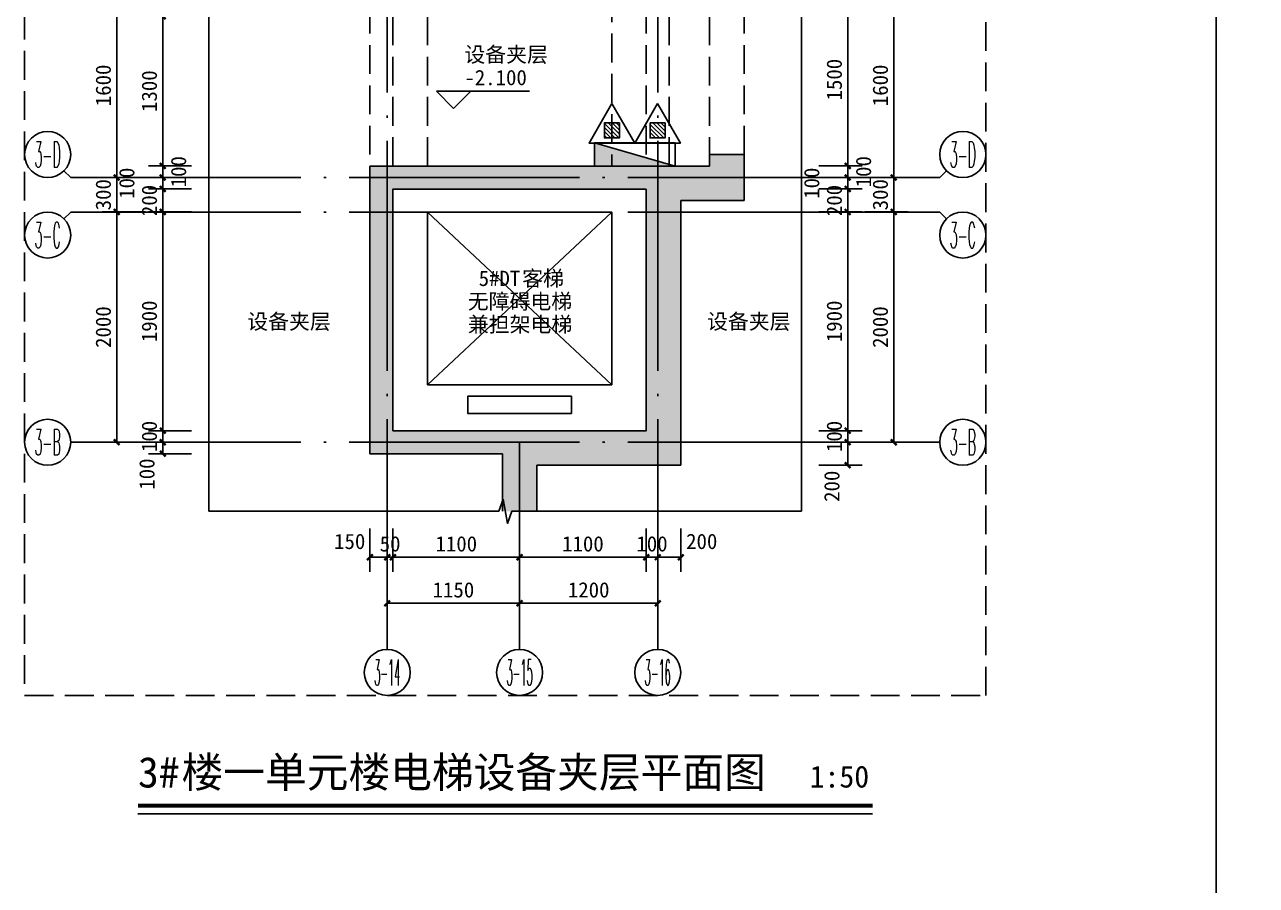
# Model space of a CAD drawing. Extents: x -10817 to 167545, y 26551 to 157048.
# Drawn here: x 14783 to 25483, y 112424 to 119902 of the extents above; entities that cross this region are included whole.
import ezdxf
from ezdxf.enums import TextEntityAlignment as Align
from ezdxf.xclip import XClip

# ---------------------------------------------------------------- set-up
doc = ezdxf.new("R2010")
doc.units = 0
doc.header["$LTSCALE"] = 1000
doc.header["$MEASUREMENT"] = 0
doc.header["$XCLIPFRAME"] = 0
doc.linetypes.add('DASH', pattern=[0.35, 0.25, -0.1])
doc.linetypes.add('DOTE', pattern=[2.42, 2, -0.2, 0.02, -0.2])
doc.layers.get('Defpoints').update_dxf_attribs({"color": 30, "linetype": 'DASH'})
for name, color, linetype in [('120-J-MC$0$A-WALL-INSL', 241, 'Continuous'), ('3#-夹层$0$A-ANNO-LEVL', 3, 'Continuous'), ('3#-夹层$0$A-ANNO-TEXT', 7, 'Continuous'), ('3#-夹层-墙体$0$3#-夹层$0$A-COLU-CONC-HATC', 204, 'Continuous'), ('3#-夹层-墙体$0$3#-夹层$0$A-DOOR', 51, 'Continuous'), ('3#-夹层-墙体$0$3#-夹层$0$A-FLOR-EVTR', 51, 'Continuous'), ('3#-夹层-墙体$0$3#-夹层$0$A-WALL-CONC', 9, 'Continuous'), ('3#-夹层-墙体$0$EQUIP_消火栓', 1, 'Continuous'), ('3#-夹层-墙体$0$EQUIP_消防', 7, 'Continuous'), ('A-ANNO-AXIS-CIRC', 3, 'Continuous'), ('A-ANNO-AXIS-TEXT', 7, 'Continuous'), ('A-ANNO-DIMS', 3, 'Continuous'), ('A-ANNO-DOTE', 10, 'DOTE'), ('A-ANNO-SYMB', 3, 'Continuous'), ('A-ANNO-TEXT', 7, 'Continuous'), ('AXIS_TEXT', 7, 'Continuous')]:
    doc.layers.add(name, color=color, linetype=linetype)
doc.styles.add('3#-夹层$0$_TCH_DIM', font='')
doc.styles.add('3#-夹层$0$Standard', font='')
doc.styles.add('_TCH_AXIS', font='COMPLEX', dxfattribs={"bigfont": 'GBCBIG'})
doc.styles.add('_TCH_DIM_T3', font='')
doc.styles.add('COMPLEX', font='COMPLEX')
doc.styles.get("Standard").update_dxf_attribs({"font": ''})
doc.styles.get('3#-夹层$0$_TCH_DIM').set_extended_font_data('SimSun')
doc.styles.get('3#-夹层$0$Standard').set_extended_font_data('SimSun')
doc.styles.get('_TCH_DIM_T3').set_extended_font_data('SimSun')
doc.styles.get('Standard').set_extended_font_data('SimSun')
doc.dimstyles.new('_TCH_ARCH&&50', dxfattribs={"dimtxt": 132.911392, "dimasz": 50, "dimexe": 125, "dimexo": 150, "dimgap": 50, "dimtad": 1, "dimdec": 0, "dimzin": 0, "dimdsep": 46, "dimtxsty": '_TCH_DIM_T3', "dimblk": 'ARCHTICK', "dimcen": 0.09, "dimclrt": 7, "dimazin": 2, "dimtfac": 1, "dimtdec": 0, "dimtix": 1, "dimtmove": 2, "dimatfit": 3, "dimfxl": 50, "dimtolj": 1, "dimtzin": 0, "dimarcsym": 0})

# ---------------------------------------------------------------- blocks, each defined once
blk = doc.blocks.new('3#-夹层-墙体$0$3#-夹层$0$A$C524E5E6F')
at = {"layer": '3#-夹层-墙体$0$3#-夹层$0$A-FLOR-EVTR'}
for points in [[(0, 0), (2200, 0), (2200, -2100), (0, -2100)], [(300, -200), (1900, -200), (1900, -1700), (300, -1700)], [(650, -1950), (1550, -1950), (1550, -1800), (650, -1800)]]:
    blk.add_lwpolyline(points, close=True, dxfattribs=at)
for points in [[(300, -1700), (1900, -200)], [(1900, -1700), (300, -200)]]:
    blk.add_lwpolyline(points, dxfattribs=at)
at = {"layer": 'Defpoints', "color": 5}
blk.add_lwpolyline([(300, 200), (1900, 200), (1900, 1700), (300, 1700)], close=True, dxfattribs=at)
blk = doc.blocks.new('3#-夹层-墙体$0$$TwtSys$00000434')
for p, q in [((-0.5, 0.5), (-0.5, -0.5)), ((-0.5, -0.5), (0.5, 0.5)), ((0.5, 0.5), (-0.5, 0.5)), ((0.5, -0.5), (0.5, 0.5)), ((-0.5, -0.5), (0.5, -0.5))]:
    blk.add_line(p, q)
blk.add_solid([(0.5, -0.5), (0.5, 0.5), (-0.5, -0.5)])
blk = doc.blocks.new('3#-夹层-墙体$0$$ATTACHMENT$00000214')
h = blk.add_hatch()
h.set_pattern_fill('ANSI31', color=256, scale=200, style=0)
h.set_pattern_definition([(45, (-38543.802, -6842.639), (-17.67767, 17.67767), [])])
h.paths.add_polyline_path([(-65, 2), (65, 2), (65, -128), (-65, -128)])
for points in [[(0, 172), (-198, -172), (198, -172)], [(-65, 2), (65, 2), (65, -128), (-65, -128)]]:
    blk.add_lwpolyline(points, close=True)
blk = doc.blocks.new('3#-夹层-墙体')
at = {"layer": '3#-夹层-墙体$0$3#-夹层$0$A-COLU-CONC-HATC'}
for points in [[(33300, -5000), (33300, -4600), (33000, -4600), (33000, -4700)], [(30050, -4700), (30250, -4900), (32450, -4900), (32583.3, -4866.7), (32550, -4700)], [(30050, -7200), (30250, -7000), (30250, -4900), (30050, -4700)], [(32583.3, -4866.7), (32750, -5000), (33300, -5000), (33000, -4700), (32550, -4700)], [(32450, -7000), (32750, -7300), (32750, -5000), (32583.3, -4866.7), (32450, -4900)], [(31350, -7166.7), (31350, -7000), (30250, -7000), (30050, -7200), (31200, -7200)], [(31350, -7166.7), (31500, -7300), (32750, -7300), (32450, -7000), (31350, -7000)], [(31350, -11037.5), (31500, -10850), (31500, -7300), (31350, -7166.7), (31200, -7200), (31200, -10900)]]:
    blk.add_hatch(color=256, dxfattribs=at).paths.add_polyline_path(points)
at = {"layer": '3#-夹层-墙体$0$3#-夹层$0$A-DOOR', "linetype": 'DASH'}
for p, q in [((33000, -3400), (33000, -4600)), ((33300, -4600), (33300, -3400))]:
    blk.add_line(p, q, dxfattribs=at)
at = {"layer": '3#-夹层-墙体$0$3#-夹层$0$A-WALL-CONC'}
for p, q in [((33300, -4600), (33000, -4600)), ((33000, -4600), (33000, -4700)), ((33300, -5000), (33300, -4600)), ((30050, -4700), (32550, -4700)), ((30050, -7200), (30050, -4700)), ((32550, -4700), (33000, -4700)), ((30250, -4900), (32450, -4900)), ((30250, -7000), (30250, -4900)), ((32450, -7000), (32450, -4900)), ((32750, -7300), (32750, -5000)), ((32750, -5000), (33300, -5000)), ((31350, -7000), (30250, -7000)), ((31350, -7000), (32450, -7000)), ((31200, -7200), (30050, -7200)), ((31200, -10900), (31200, -7200)), ((31500, -10850), (31500, -7300)), ((31500, -7300), (32750, -7300))]:
    blk.add_line(p, q, dxfattribs=at)
at = {"layer": 'Defpoints', "elevation": 0}
for points in [[(30250, -3300), (30050, -3300), (30050, -4700), (30250, -4700)], [(32650, -3300), (32450, -3300), (32450, -4700), (32650, -4700)]]:
    blk.add_lwpolyline(points, close=True, dxfattribs=at)
at = {"xscale": -1}
blk.add_blockref('3#-夹层-墙体$0$3#-夹层$0$A$C524E5E6F', (32450, -4900, 0), dxfattribs=at)
at = {"layer": '3#-夹层-墙体$0$EQUIP_消火栓', "linetype": 'ByBlock', "xscale": -700, "yscale": 200, "zscale": 700, "rotation": 359.9999999999999}
blk.add_blockref('3#-夹层-墙体$0$$TwtSys$00000434', (32350, -4600), dxfattribs=at)
at = {"layer": '3#-夹层-墙体$0$EQUIP_消防', "linetype": 'ByBlock', "yscale": -1, "rotation": 179.999999996578}
for p in [(32151.6, -4328.2), (32548.4, -4328.2)]:
    blk.add_blockref('3#-夹层-墙体$0$$ATTACHMENT$00000214', p, dxfattribs=at)
blk = doc.blocks.new('120-J-MC')
at = {"layer": '120-J-MC$0$A-WALL-INSL'}
blk.add_lwpolyline([(100, -4100), (200, -4100), (200, -5000)], dxfattribs=at)
blk = doc.blocks.new('120-J-MC-首层')
at = {"layer": 'Defpoints'}
blk.add_lwpolyline([(-6150, -10950), (-7250, -10950), (-7250, 250), (750, 250), (750, -12150), (-6150, -12150)], close=True, dxfattribs=at)
ref = blk.add_blockref('120-J-MC', (0, 0))
XClip(ref).set_block_clipping_path([(-6170.8192622978, -10950), (-7249.9951632023, -10950), (-7249.9951632023, 250), (750, 250), (750, -12150), (-6170.8192622978, -12150)])
blk = doc.blocks.new('125-墙体')
at = {"layer": 'Defpoints'}
blk.add_lwpolyline([(8600, 100), (8600, -3300), (7850, -3300), (7850, -4700), (9150, -4700), (9150, -7200), (10350, -7200), (10350, -11200)], dxfattribs=at)
blk = doc.blocks.new('_ArchTick')
at = {"color": 0, "linetype": 'ByBlock', "const_width": 0.4}
blk.add_lwpolyline([(-0.5, -0.5), (0.5, 0.5)], dxfattribs=at)
blk = doc.blocks.new('*D3329')
at = {"layer": 'A-ANNO-DIMS', "color": 0, "lineweight": -2, "transparency": 16777216}
for p, q in [((17933, 115124), (17933, 114749)), ((19083, 115124), (19083, 114749)), ((17933, 114874), (19083, 114874))]:
    blk.add_line(p, q, dxfattribs=at)
at = {"layer": 'Defpoints', "color": 0, "transparency": 16777216}
for p in [(17933, 115274), (19083, 115274), (19083, 114874)]:
    blk.add_point(p, dxfattribs=at)
at = {"layer": 'A-ANNO-DIMS', "color": 0, "lineweight": -2, "transparency": 16777216, "xscale": 50, "yscale": 50, "zscale": 50, "rotation": 180}
blk.add_blockref('_ArchTick', (17933, 114874), dxfattribs=at)
at = {"layer": 'A-ANNO-DIMS', "color": 0, "lineweight": -2, "transparency": 16777216, "xscale": 50, "yscale": 50, "zscale": 50}
blk.add_blockref('_ArchTick', (19083, 114874), dxfattribs=at)
at = {"layer": 'A-ANNO-DIMS', "color": 7, "transparency": 16777216, "insert": (18508, 114990), "char_height": 132.9, "attachment_point": 5, "style": '_TCH_DIM_T3'}
blk.add_mtext('\\A1;1150', dxfattribs=at)
blk = doc.blocks.new('*D3330')
at = {"layer": 'A-ANNO-DIMS', "color": 0, "lineweight": -2, "transparency": 16777216}
for p, q in [((19083, 115124), (19083, 114749)), ((20283, 115124), (20283, 114749)), ((19083, 114874), (20283, 114874))]:
    blk.add_line(p, q, dxfattribs=at)
at = {"layer": 'Defpoints', "color": 0, "transparency": 16777216}
for p in [(19083, 115274), (20283, 115274), (20283, 114874)]:
    blk.add_point(p, dxfattribs=at)
at = {"layer": 'A-ANNO-DIMS', "color": 0, "lineweight": -2, "transparency": 16777216, "xscale": 50, "yscale": 50, "zscale": 50, "rotation": 180}
blk.add_blockref('_ArchTick', (19083, 114874), dxfattribs=at)
at = {"layer": 'A-ANNO-DIMS', "color": 0, "lineweight": -2, "transparency": 16777216, "xscale": 50, "yscale": 50, "zscale": 50}
blk.add_blockref('_ArchTick', (20283, 114874), dxfattribs=at)
at = {"layer": 'A-ANNO-DIMS', "color": 7, "transparency": 16777216, "insert": (19683, 114990), "char_height": 132.9, "attachment_point": 5, "style": '_TCH_DIM_T3'}
blk.add_mtext('\\A1;1200', dxfattribs=at)
blk = doc.blocks.new('*D3331')
at = {"layer": 'A-ANNO-DIMS', "color": 0, "lineweight": -2, "transparency": 16777216}
for p, q in [((17783, 115524), (17783, 115149)), ((17933, 115524), (17933, 115149)), ((17783, 115274), (17933, 115274))]:
    blk.add_line(p, q, dxfattribs=at)
at = {"layer": 'Defpoints', "color": 0, "transparency": 16777216}
for p in [(17783, 115674), (17933, 115674), (17933, 115274)]:
    blk.add_point(p, dxfattribs=at)
at = {"layer": 'A-ANNO-DIMS', "color": 0, "lineweight": -2, "transparency": 16777216, "xscale": 50, "yscale": 50, "zscale": 50, "rotation": 180}
blk.add_blockref('_ArchTick', (17783, 115274), dxfattribs=at)
at = {"layer": 'A-ANNO-DIMS', "color": 0, "lineweight": -2, "transparency": 16777216, "xscale": 50, "yscale": 50, "zscale": 50}
blk.add_blockref('_ArchTick', (17933, 115274), dxfattribs=at)
at = {"layer": 'A-ANNO-DIMS', "color": 7, "transparency": 16777216, "insert": (17607, 115411), "char_height": 132.9, "attachment_point": 5, "style": '_TCH_DIM_T3'}
blk.add_mtext('\\A1;150', dxfattribs=at)
blk = doc.blocks.new('*D3332')
at = {"layer": 'A-ANNO-DIMS', "color": 0, "lineweight": -2, "transparency": 16777216}
for p, q in [((17933, 115524), (17933, 115149)), ((17983, 115524), (17983, 115149)), ((17933, 115274), (17883, 115274)), ((17933, 115274), (17983, 115274)), ((17983, 115274), (18033, 115274))]:
    blk.add_line(p, q, dxfattribs=at)
at = {"layer": 'Defpoints', "color": 0, "transparency": 16777216}
for p in [(17933, 115674), (17983, 115674), (17983, 115274)]:
    blk.add_point(p, dxfattribs=at)
at = {"layer": 'A-ANNO-DIMS', "color": 0, "lineweight": -2, "transparency": 16777216, "xscale": 50, "yscale": 50, "zscale": 50}
blk.add_blockref('_ArchTick', (17933, 115274), dxfattribs=at)
at = {"layer": 'A-ANNO-DIMS', "color": 0, "lineweight": -2, "transparency": 16777216, "xscale": 50, "yscale": 50, "zscale": 50, "rotation": 180}
blk.add_blockref('_ArchTick', (17983, 115274), dxfattribs=at)
at = {"layer": 'A-ANNO-DIMS', "color": 7, "transparency": 16777216, "insert": (17958, 115390), "char_height": 132.9, "attachment_point": 5, "style": '_TCH_DIM_T3'}
blk.add_mtext('\\A1;50', dxfattribs=at)
blk = doc.blocks.new('*D3333')
at = {"layer": 'A-ANNO-DIMS', "color": 0, "lineweight": -2, "transparency": 16777216}
for p, q in [((17983, 115524), (17983, 115149)), ((19083, 115524), (19083, 115149)), ((17983, 115274), (19083, 115274))]:
    blk.add_line(p, q, dxfattribs=at)
at = {"layer": 'Defpoints', "color": 0, "transparency": 16777216}
for p in [(17983, 115674), (19083, 115674), (19083, 115274)]:
    blk.add_point(p, dxfattribs=at)
at = {"layer": 'A-ANNO-DIMS', "color": 0, "lineweight": -2, "transparency": 16777216, "xscale": 50, "yscale": 50, "zscale": 50, "rotation": 180}
blk.add_blockref('_ArchTick', (17983, 115274), dxfattribs=at)
at = {"layer": 'A-ANNO-DIMS', "color": 0, "lineweight": -2, "transparency": 16777216, "xscale": 50, "yscale": 50, "zscale": 50}
blk.add_blockref('_ArchTick', (19083, 115274), dxfattribs=at)
at = {"layer": 'A-ANNO-DIMS', "color": 7, "transparency": 16777216, "insert": (18533, 115390), "char_height": 132.9, "attachment_point": 5, "style": '_TCH_DIM_T3'}
blk.add_mtext('\\A1;1100', dxfattribs=at)
blk = doc.blocks.new('*D3334')
at = {"layer": 'A-ANNO-DIMS', "color": 0, "lineweight": -2, "transparency": 16777216}
for p, q in [((19083, 115524), (19083, 115149)), ((20183, 115524), (20183, 115149)), ((19083, 115274), (20183, 115274))]:
    blk.add_line(p, q, dxfattribs=at)
at = {"layer": 'Defpoints', "color": 0, "transparency": 16777216}
for p in [(19083, 115674), (20183, 115674), (20183, 115274)]:
    blk.add_point(p, dxfattribs=at)
at = {"layer": 'A-ANNO-DIMS', "color": 0, "lineweight": -2, "transparency": 16777216, "xscale": 50, "yscale": 50, "zscale": 50, "rotation": 180}
blk.add_blockref('_ArchTick', (19083, 115274), dxfattribs=at)
at = {"layer": 'A-ANNO-DIMS', "color": 0, "lineweight": -2, "transparency": 16777216, "xscale": 50, "yscale": 50, "zscale": 50}
blk.add_blockref('_ArchTick', (20183, 115274), dxfattribs=at)
at = {"layer": 'A-ANNO-DIMS', "color": 7, "transparency": 16777216, "insert": (19633, 115390), "char_height": 132.9, "attachment_point": 5, "style": '_TCH_DIM_T3'}
blk.add_mtext('\\A1;1100', dxfattribs=at)
blk = doc.blocks.new('*D3335')
at = {"layer": 'A-ANNO-DIMS', "color": 0, "lineweight": -2, "transparency": 16777216}
for p, q in [((20183, 115524), (20183, 115149)), ((20283, 115524), (20283, 115149)), ((20183, 115274), (20133, 115274)), ((20183, 115274), (20283, 115274)), ((20283, 115274), (20333, 115274))]:
    blk.add_line(p, q, dxfattribs=at)
at = {"layer": 'Defpoints', "color": 0, "transparency": 16777216}
for p in [(20183, 115674), (20283, 115674), (20283, 115274)]:
    blk.add_point(p, dxfattribs=at)
at = {"layer": 'A-ANNO-DIMS', "color": 0, "lineweight": -2, "transparency": 16777216, "xscale": 50, "yscale": 50, "zscale": 50}
blk.add_blockref('_ArchTick', (20183, 115274), dxfattribs=at)
at = {"layer": 'A-ANNO-DIMS', "color": 0, "lineweight": -2, "transparency": 16777216, "xscale": 50, "yscale": 50, "zscale": 50, "rotation": 180}
blk.add_blockref('_ArchTick', (20283, 115274), dxfattribs=at)
at = {"layer": 'A-ANNO-DIMS', "color": 7, "transparency": 16777216, "insert": (20233, 115390), "char_height": 132.9, "attachment_point": 5, "style": '_TCH_DIM_T3'}
blk.add_mtext('\\A1;100', dxfattribs=at)
blk = doc.blocks.new('*D3336')
at = {"layer": 'A-ANNO-DIMS', "color": 0, "lineweight": -2, "transparency": 16777216}
for p, q in [((20283, 115524), (20283, 115149)), ((20483, 115524), (20483, 115149)), ((20283, 115274), (20483, 115274))]:
    blk.add_line(p, q, dxfattribs=at)
at = {"layer": 'Defpoints', "color": 0, "transparency": 16777216}
for p in [(20283, 115674), (20483, 115674), (20483, 115274)]:
    blk.add_point(p, dxfattribs=at)
at = {"layer": 'A-ANNO-DIMS', "color": 0, "lineweight": -2, "transparency": 16777216, "xscale": 50, "yscale": 50, "zscale": 50, "rotation": 180}
blk.add_blockref('_ArchTick', (20283, 115274), dxfattribs=at)
at = {"layer": 'A-ANNO-DIMS', "color": 0, "lineweight": -2, "transparency": 16777216, "xscale": 50, "yscale": 50, "zscale": 50}
blk.add_blockref('_ArchTick', (20483, 115274), dxfattribs=at)
at = {"layer": 'A-ANNO-DIMS', "color": 7, "transparency": 16777216, "insert": (20665, 115411), "char_height": 132.9, "attachment_point": 5, "style": '_TCH_DIM_T3'}
blk.add_mtext('\\A1;200', dxfattribs=at)
blk = doc.blocks.new('*D3340')
at = {"layer": 'A-ANNO-DIMS', "color": 0, "lineweight": -2, "transparency": 16777216}
for p, q in [((22083, 118274), (22458, 118274)), ((22333, 116274), (22333, 118274)), ((22083, 116274), (22458, 116274))]:
    blk.add_line(p, q, dxfattribs=at)
at = {"layer": 'Defpoints', "color": 0, "transparency": 16777216}
for p in [(21933, 118274), (22333, 118274), (21933, 116274)]:
    blk.add_point(p, dxfattribs=at)
at = {"layer": 'A-ANNO-DIMS', "color": 0, "lineweight": -2, "transparency": 16777216, "xscale": 50, "yscale": 50, "zscale": 50}
for p, rotation in [((22333, 118274), 90), ((22333, 116274), 270)]:
    blk.add_blockref('_ArchTick', p, dxfattribs=dict(at, rotation=rotation))
at = {"layer": 'A-ANNO-DIMS', "color": 7, "transparency": 16777216, "insert": (22217, 117274), "char_height": 132.9, "attachment_point": 5, "rotation": 90, "style": '_TCH_DIM_T3'}
blk.add_mtext('\\A1;2000', dxfattribs=at)
blk = doc.blocks.new('*D3341')
at = {"layer": 'A-ANNO-DIMS', "color": 0, "lineweight": -2, "transparency": 16777216}
for p, q in [((22083, 118574), (22458, 118574)), ((22333, 118574), (22333, 118624)), ((22333, 118274), (22333, 118574)), ((22083, 118274), (22458, 118274)), ((22333, 118274), (22333, 118224))]:
    blk.add_line(p, q, dxfattribs=at)
at = {"layer": 'Defpoints', "color": 0, "transparency": 16777216}
for p in [(21933, 118574), (22333, 118574), (21933, 118274)]:
    blk.add_point(p, dxfattribs=at)
at = {"layer": 'A-ANNO-DIMS', "color": 0, "lineweight": -2, "transparency": 16777216, "xscale": 50, "yscale": 50, "zscale": 50}
for p, rotation in [((22333, 118574), 270), ((22333, 118274), 90)]:
    blk.add_blockref('_ArchTick', p, dxfattribs=dict(at, rotation=rotation))
at = {"layer": 'A-ANNO-DIMS', "color": 7, "transparency": 16777216, "insert": (22217, 118424), "char_height": 132.9, "attachment_point": 5, "rotation": 90, "style": '_TCH_DIM_T3'}
blk.add_mtext('\\A1;300', dxfattribs=at)
blk = doc.blocks.new('*D3342')
at = {"layer": 'A-ANNO-DIMS', "color": 0, "lineweight": -2, "transparency": 16777216}
for p, q in [((22083, 120174), (22458, 120174)), ((22333, 118574), (22333, 120174)), ((22083, 118574), (22458, 118574))]:
    blk.add_line(p, q, dxfattribs=at)
at = {"layer": 'Defpoints', "color": 0, "transparency": 16777216}
for p in [(21933, 120174), (22333, 120174), (21933, 118574)]:
    blk.add_point(p, dxfattribs=at)
at = {"layer": 'A-ANNO-DIMS', "color": 0, "lineweight": -2, "transparency": 16777216, "xscale": 50, "yscale": 50, "zscale": 50}
for p, rotation in [((22333, 120174), 90), ((22333, 118574), 270)]:
    blk.add_blockref('_ArchTick', p, dxfattribs=dict(at, rotation=rotation))
at = {"layer": 'A-ANNO-DIMS', "color": 7, "transparency": 16777216, "insert": (22217, 119374), "char_height": 132.9, "attachment_point": 5, "rotation": 90, "style": '_TCH_DIM_T3'}
blk.add_mtext('\\A1;1600', dxfattribs=at)
blk = doc.blocks.new('*D3345')
at = {"layer": 'A-ANNO-DIMS', "color": 0, "lineweight": -2, "transparency": 16777216}
for p, q in [((21683, 116274), (22058, 116274)), ((21933, 116074), (21933, 116274)), ((21683, 116074), (22058, 116074))]:
    blk.add_line(p, q, dxfattribs=at)
at = {"layer": 'Defpoints', "color": 0, "transparency": 16777216}
for p in [(21533, 116274), (21933, 116274), (21533, 116074)]:
    blk.add_point(p, dxfattribs=at)
at = {"layer": 'A-ANNO-DIMS', "color": 0, "lineweight": -2, "transparency": 16777216, "xscale": 50, "yscale": 50, "zscale": 50}
for p, rotation in [((21933, 116274), 90), ((21933, 116074), 270)]:
    blk.add_blockref('_ArchTick', p, dxfattribs=dict(at, rotation=rotation))
at = {"layer": 'A-ANNO-DIMS', "color": 7, "transparency": 16777216, "insert": (21796, 115891), "char_height": 132.9, "attachment_point": 5, "rotation": 90, "style": '_TCH_DIM_T3'}
blk.add_mtext('\\A1;200', dxfattribs=at)
blk = doc.blocks.new('*D3346')
at = {"layer": 'A-ANNO-DIMS', "color": 0, "lineweight": -2, "transparency": 16777216}
for p, q in [((21933, 116374), (21933, 116424)), ((21683, 116374), (22058, 116374)), ((21933, 116274), (21933, 116374)), ((21683, 116274), (22058, 116274)), ((21933, 116274), (21933, 116224))]:
    blk.add_line(p, q, dxfattribs=at)
at = {"layer": 'Defpoints', "color": 0, "transparency": 16777216}
for p in [(21533, 116374), (21933, 116374), (21533, 116274)]:
    blk.add_point(p, dxfattribs=at)
at = {"layer": 'A-ANNO-DIMS', "color": 0, "lineweight": -2, "transparency": 16777216, "xscale": 50, "yscale": 50, "zscale": 50}
for p, rotation in [((21933, 116374), 270), ((21933, 116274), 90)]:
    blk.add_blockref('_ArchTick', p, dxfattribs=dict(at, rotation=rotation))
at = {"layer": 'A-ANNO-DIMS', "color": 7, "transparency": 16777216, "insert": (21817, 116324), "char_height": 132.9, "attachment_point": 5, "rotation": 90, "style": '_TCH_DIM_T3'}
blk.add_mtext('\\A1;100', dxfattribs=at)
blk = doc.blocks.new('*D3347')
at = {"layer": 'A-ANNO-DIMS', "color": 0, "lineweight": -2, "transparency": 16777216}
for p, q in [((21683, 118274), (22058, 118274)), ((21933, 116374), (21933, 118274)), ((21683, 116374), (22058, 116374))]:
    blk.add_line(p, q, dxfattribs=at)
at = {"layer": 'Defpoints', "color": 0, "transparency": 16777216}
for p in [(21533, 118274), (21933, 118274), (21533, 116374)]:
    blk.add_point(p, dxfattribs=at)
at = {"layer": 'A-ANNO-DIMS', "color": 0, "lineweight": -2, "transparency": 16777216, "xscale": 50, "yscale": 50, "zscale": 50}
for p, rotation in [((21933, 118274), 90), ((21933, 116374), 270)]:
    blk.add_blockref('_ArchTick', p, dxfattribs=dict(at, rotation=rotation))
at = {"layer": 'A-ANNO-DIMS', "color": 7, "transparency": 16777216, "insert": (21817, 117324), "char_height": 132.9, "attachment_point": 5, "rotation": 90, "style": '_TCH_DIM_T3'}
blk.add_mtext('\\A1;1900', dxfattribs=at)
blk = doc.blocks.new('*D3348')
at = {"layer": 'A-ANNO-DIMS', "color": 0, "lineweight": -2, "transparency": 16777216}
for p, q in [((21683, 118474), (22058, 118474)), ((21933, 118474), (21933, 118524)), ((21933, 118274), (21933, 118474)), ((21683, 118274), (22058, 118274)), ((21933, 118274), (21933, 118224))]:
    blk.add_line(p, q, dxfattribs=at)
at = {"layer": 'Defpoints', "color": 0, "transparency": 16777216}
for p in [(21533, 118474), (21933, 118474), (21533, 118274)]:
    blk.add_point(p, dxfattribs=at)
at = {"layer": 'A-ANNO-DIMS', "color": 0, "lineweight": -2, "transparency": 16777216, "xscale": 50, "yscale": 50, "zscale": 50}
for p, rotation in [((21933, 118474), 270), ((21933, 118274), 90)]:
    blk.add_blockref('_ArchTick', p, dxfattribs=dict(at, rotation=rotation))
at = {"layer": 'A-ANNO-DIMS', "color": 7, "transparency": 16777216, "insert": (21817, 118374), "char_height": 132.9, "attachment_point": 5, "rotation": 90, "style": '_TCH_DIM_T3'}
blk.add_mtext('\\A1;200', dxfattribs=at)
blk = doc.blocks.new('*D3349')
at = {"layer": 'A-ANNO-DIMS', "color": 0, "lineweight": -2, "transparency": 16777216}
for p, q in [((21683, 118574), (22058, 118574)), ((21933, 118474), (21933, 118574)), ((21683, 118474), (22058, 118474))]:
    blk.add_line(p, q, dxfattribs=at)
at = {"layer": 'Defpoints', "color": 0, "transparency": 16777216}
for p in [(21533, 118574), (21933, 118574), (21533, 118474)]:
    blk.add_point(p, dxfattribs=at)
at = {"layer": 'A-ANNO-DIMS', "color": 0, "lineweight": -2, "transparency": 16777216, "xscale": 50, "yscale": 50, "zscale": 50}
for p, rotation in [((21933, 118574), 90), ((21933, 118474), 270)]:
    blk.add_blockref('_ArchTick', p, dxfattribs=dict(at, rotation=rotation))
at = {"layer": 'A-ANNO-DIMS', "color": 7, "transparency": 16777216, "insert": (21621, 118524), "char_height": 132.9, "attachment_point": 5, "rotation": 90, "style": '_TCH_DIM_T3'}
blk.add_mtext('\\A1;100', dxfattribs=at)
blk = doc.blocks.new('*D3350')
at = {"layer": 'A-ANNO-DIMS', "color": 0, "lineweight": -2, "transparency": 16777216}
for p, q in [((21683, 118674), (22058, 118674)), ((21933, 118574), (21933, 118674)), ((21683, 118574), (22058, 118574))]:
    blk.add_line(p, q, dxfattribs=at)
at = {"layer": 'Defpoints', "color": 0, "transparency": 16777216}
for p in [(21533, 118674), (21933, 118674), (21533, 118574)]:
    blk.add_point(p, dxfattribs=at)
at = {"layer": 'A-ANNO-DIMS', "color": 0, "lineweight": -2, "transparency": 16777216, "xscale": 50, "yscale": 50, "zscale": 50}
for p, rotation in [((21933, 118674), 90), ((21933, 118574), 270)]:
    blk.add_blockref('_ArchTick', p, dxfattribs=dict(at, rotation=rotation))
at = {"layer": 'A-ANNO-DIMS', "color": 7, "transparency": 16777216, "insert": (22071, 118624), "char_height": 132.9, "attachment_point": 5, "rotation": 90, "style": '_TCH_DIM_T3'}
blk.add_mtext('\\A1;100', dxfattribs=at)
blk = doc.blocks.new('*D3351')
at = {"layer": 'A-ANNO-DIMS', "color": 0, "lineweight": -2, "transparency": 16777216}
for p, q in [((21683, 120174), (22058, 120174)), ((21933, 118674), (21933, 120174)), ((21683, 118674), (22058, 118674))]:
    blk.add_line(p, q, dxfattribs=at)
at = {"layer": 'Defpoints', "color": 0, "transparency": 16777216}
for p in [(21533, 120174), (21933, 120174), (21533, 118674)]:
    blk.add_point(p, dxfattribs=at)
at = {"layer": 'A-ANNO-DIMS', "color": 0, "lineweight": -2, "transparency": 16777216, "xscale": 50, "yscale": 50, "zscale": 50}
for p, rotation in [((21933, 120174), 90), ((21933, 118674), 270)]:
    blk.add_blockref('_ArchTick', p, dxfattribs=dict(at, rotation=rotation))
at = {"layer": 'A-ANNO-DIMS', "color": 7, "transparency": 16777216, "insert": (21817, 119424), "char_height": 132.9, "attachment_point": 5, "rotation": 90, "style": '_TCH_DIM_T3'}
blk.add_mtext('\\A1;1500', dxfattribs=at)
blk = doc.blocks.new('*D3358')
at = {"layer": 'A-ANNO-DIMS', "color": 0, "lineweight": -2, "transparency": 16777216}
for p, q in [((15833, 118274), (15458, 118274)), ((15583, 116274), (15583, 118274)), ((15833, 116274), (15458, 116274))]:
    blk.add_line(p, q, dxfattribs=at)
at = {"layer": 'Defpoints', "color": 0, "transparency": 16777216}
for p in [(15583, 118274), (15983, 118274), (15983, 116274)]:
    blk.add_point(p, dxfattribs=at)
at = {"layer": 'A-ANNO-DIMS', "color": 0, "lineweight": -2, "transparency": 16777216, "xscale": 50, "yscale": 50, "zscale": 50}
for p, rotation in [((15583, 118274), 90), ((15583, 116274), 270)]:
    blk.add_blockref('_ArchTick', p, dxfattribs=dict(at, rotation=rotation))
at = {"layer": 'A-ANNO-DIMS', "color": 7, "transparency": 16777216, "insert": (15467, 117274), "char_height": 132.9, "attachment_point": 5, "rotation": 90, "style": '_TCH_DIM_T3'}
blk.add_mtext('\\A1;2000', dxfattribs=at)
blk = doc.blocks.new('*D3359')
at = {"layer": 'A-ANNO-DIMS', "color": 0, "lineweight": -2, "transparency": 16777216}
for p, q in [((15833, 118574), (15458, 118574)), ((15583, 118574), (15583, 118624)), ((15583, 118274), (15583, 118574)), ((15833, 118274), (15458, 118274)), ((15583, 118274), (15583, 118224))]:
    blk.add_line(p, q, dxfattribs=at)
at = {"layer": 'Defpoints', "color": 0, "transparency": 16777216}
for p in [(15583, 118574), (15983, 118574), (15983, 118274)]:
    blk.add_point(p, dxfattribs=at)
at = {"layer": 'A-ANNO-DIMS', "color": 0, "lineweight": -2, "transparency": 16777216, "xscale": 50, "yscale": 50, "zscale": 50}
for p, rotation in [((15583, 118574), 270), ((15583, 118274), 90)]:
    blk.add_blockref('_ArchTick', p, dxfattribs=dict(at, rotation=rotation))
at = {"layer": 'A-ANNO-DIMS', "color": 7, "transparency": 16777216, "insert": (15467, 118424), "char_height": 132.9, "attachment_point": 5, "rotation": 90, "style": '_TCH_DIM_T3'}
blk.add_mtext('\\A1;300', dxfattribs=at)
blk = doc.blocks.new('*D3360')
at = {"layer": 'A-ANNO-DIMS', "color": 0, "lineweight": -2, "transparency": 16777216}
for p, q in [((15833, 120174), (15458, 120174)), ((15583, 118574), (15583, 120174)), ((15833, 118574), (15458, 118574))]:
    blk.add_line(p, q, dxfattribs=at)
at = {"layer": 'Defpoints', "color": 0, "transparency": 16777216}
for p in [(15583, 120174), (15983, 120174), (15983, 118574)]:
    blk.add_point(p, dxfattribs=at)
at = {"layer": 'A-ANNO-DIMS', "color": 0, "lineweight": -2, "transparency": 16777216, "xscale": 50, "yscale": 50, "zscale": 50}
for p, rotation in [((15583, 120174), 90), ((15583, 118574), 270)]:
    blk.add_blockref('_ArchTick', p, dxfattribs=dict(at, rotation=rotation))
at = {"layer": 'A-ANNO-DIMS', "color": 7, "transparency": 16777216, "insert": (15467, 119374), "char_height": 132.9, "attachment_point": 5, "rotation": 90, "style": '_TCH_DIM_T3'}
blk.add_mtext('\\A1;1600', dxfattribs=at)
blk = doc.blocks.new('*D3363')
at = {"layer": 'A-ANNO-DIMS', "color": 0, "lineweight": -2, "transparency": 16777216}
for p, q in [((16233, 116274), (15858, 116274)), ((15983, 116174), (15983, 116274)), ((16233, 116174), (15858, 116174))]:
    blk.add_line(p, q, dxfattribs=at)
at = {"layer": 'Defpoints', "color": 0, "transparency": 16777216}
for p in [(15983, 116274), (16383, 116274), (16383, 116174)]:
    blk.add_point(p, dxfattribs=at)
at = {"layer": 'A-ANNO-DIMS', "color": 0, "lineweight": -2, "transparency": 16777216, "xscale": 50, "yscale": 50, "zscale": 50}
for p, rotation in [((15983, 116274), 90), ((15983, 116174), 270)]:
    blk.add_blockref('_ArchTick', p, dxfattribs=dict(at, rotation=rotation))
at = {"layer": 'A-ANNO-DIMS', "color": 7, "transparency": 16777216, "insert": (15846, 115997), "char_height": 132.9, "attachment_point": 5, "rotation": 90, "style": '_TCH_DIM_T3'}
blk.add_mtext('\\A1;100', dxfattribs=at)
blk = doc.blocks.new('*D3364')
at = {"layer": 'A-ANNO-DIMS', "color": 0, "lineweight": -2, "transparency": 16777216}
for p, q in [((15983, 116374), (15983, 116424)), ((16233, 116374), (15858, 116374)), ((15983, 116274), (15983, 116374)), ((16233, 116274), (15858, 116274)), ((15983, 116274), (15983, 116224))]:
    blk.add_line(p, q, dxfattribs=at)
at = {"layer": 'Defpoints', "color": 0, "transparency": 16777216}
for p in [(15983, 116374), (16383, 116374), (16383, 116274)]:
    blk.add_point(p, dxfattribs=at)
at = {"layer": 'A-ANNO-DIMS', "color": 0, "lineweight": -2, "transparency": 16777216, "xscale": 50, "yscale": 50, "zscale": 50}
for p, rotation in [((15983, 116374), 270), ((15983, 116274), 90)]:
    blk.add_blockref('_ArchTick', p, dxfattribs=dict(at, rotation=rotation))
at = {"layer": 'A-ANNO-DIMS', "color": 7, "transparency": 16777216, "insert": (15867, 116324), "char_height": 132.9, "attachment_point": 5, "rotation": 90, "style": '_TCH_DIM_T3'}
blk.add_mtext('\\A1;100', dxfattribs=at)
blk = doc.blocks.new('*D3365')
at = {"layer": 'A-ANNO-DIMS', "color": 0, "lineweight": -2, "transparency": 16777216}
for p, q in [((16233, 118274), (15858, 118274)), ((15983, 116374), (15983, 118274)), ((16233, 116374), (15858, 116374))]:
    blk.add_line(p, q, dxfattribs=at)
at = {"layer": 'Defpoints', "color": 0, "transparency": 16777216}
for p in [(15983, 118274), (16383, 118274), (16383, 116374)]:
    blk.add_point(p, dxfattribs=at)
at = {"layer": 'A-ANNO-DIMS', "color": 0, "lineweight": -2, "transparency": 16777216, "xscale": 50, "yscale": 50, "zscale": 50}
for p, rotation in [((15983, 118274), 90), ((15983, 116374), 270)]:
    blk.add_blockref('_ArchTick', p, dxfattribs=dict(at, rotation=rotation))
at = {"layer": 'A-ANNO-DIMS', "color": 7, "transparency": 16777216, "insert": (15867, 117324), "char_height": 132.9, "attachment_point": 5, "rotation": 90, "style": '_TCH_DIM_T3'}
blk.add_mtext('\\A1;1900', dxfattribs=at)
blk = doc.blocks.new('*D3366')
at = {"layer": 'A-ANNO-DIMS', "color": 0, "lineweight": -2, "transparency": 16777216}
for p, q in [((16233, 118474), (15858, 118474)), ((15983, 118474), (15983, 118524)), ((15983, 118274), (15983, 118474)), ((16233, 118274), (15858, 118274)), ((15983, 118274), (15983, 118224))]:
    blk.add_line(p, q, dxfattribs=at)
at = {"layer": 'Defpoints', "color": 0, "transparency": 16777216}
for p in [(15983, 118474), (16383, 118474), (16383, 118274)]:
    blk.add_point(p, dxfattribs=at)
at = {"layer": 'A-ANNO-DIMS', "color": 0, "lineweight": -2, "transparency": 16777216, "xscale": 50, "yscale": 50, "zscale": 50}
for p, rotation in [((15983, 118474), 270), ((15983, 118274), 90)]:
    blk.add_blockref('_ArchTick', p, dxfattribs=dict(at, rotation=rotation))
at = {"layer": 'A-ANNO-DIMS', "color": 7, "transparency": 16777216, "insert": (15867, 118374), "char_height": 132.9, "attachment_point": 5, "rotation": 90, "style": '_TCH_DIM_T3'}
blk.add_mtext('\\A1;200', dxfattribs=at)
blk = doc.blocks.new('*D3367')
at = {"layer": 'A-ANNO-DIMS', "color": 0, "lineweight": -2, "transparency": 16777216}
for p, q in [((16233, 118574), (15858, 118574)), ((15983, 118474), (15983, 118574)), ((16233, 118474), (15858, 118474))]:
    blk.add_line(p, q, dxfattribs=at)
at = {"layer": 'Defpoints', "color": 0, "transparency": 16777216}
for p in [(15983, 118574), (16383, 118574), (16383, 118474)]:
    blk.add_point(p, dxfattribs=at)
at = {"layer": 'A-ANNO-DIMS', "color": 0, "lineweight": -2, "transparency": 16777216, "xscale": 50, "yscale": 50, "zscale": 50}
for p, rotation in [((15983, 118574), 90), ((15983, 118474), 270)]:
    blk.add_blockref('_ArchTick', p, dxfattribs=dict(at, rotation=rotation))
at = {"layer": 'A-ANNO-DIMS', "color": 7, "transparency": 16777216, "insert": (15671, 118524), "char_height": 132.9, "attachment_point": 5, "rotation": 90, "style": '_TCH_DIM_T3'}
blk.add_mtext('\\A1;100', dxfattribs=at)
blk = doc.blocks.new('*D3368')
at = {"layer": 'A-ANNO-DIMS', "color": 0, "lineweight": -2, "transparency": 16777216}
for p, q in [((16233, 118674), (15858, 118674)), ((15983, 118574), (15983, 118674)), ((16233, 118574), (15858, 118574))]:
    blk.add_line(p, q, dxfattribs=at)
at = {"layer": 'Defpoints', "color": 0, "transparency": 16777216}
for p in [(15983, 118674), (16383, 118674), (16383, 118574)]:
    blk.add_point(p, dxfattribs=at)
at = {"layer": 'A-ANNO-DIMS', "color": 0, "lineweight": -2, "transparency": 16777216, "xscale": 50, "yscale": 50, "zscale": 50}
for p, rotation in [((15983, 118674), 90), ((15983, 118574), 270)]:
    blk.add_blockref('_ArchTick', p, dxfattribs=dict(at, rotation=rotation))
at = {"layer": 'A-ANNO-DIMS', "color": 7, "transparency": 16777216, "insert": (16121, 118624), "char_height": 132.9, "attachment_point": 5, "rotation": 90, "style": '_TCH_DIM_T3'}
blk.add_mtext('\\A1;100', dxfattribs=at)
blk = doc.blocks.new('*D3369')
at = {"layer": 'A-ANNO-DIMS', "color": 0, "lineweight": -2, "transparency": 16777216}
for p, q in [((16233, 119974), (15858, 119974)), ((15983, 118674), (15983, 119974)), ((16233, 118674), (15858, 118674))]:
    blk.add_line(p, q, dxfattribs=at)
at = {"layer": 'Defpoints', "color": 0, "transparency": 16777216}
for p in [(15983, 119974), (16383, 119974), (16383, 118674)]:
    blk.add_point(p, dxfattribs=at)
at = {"layer": 'A-ANNO-DIMS', "color": 0, "lineweight": -2, "transparency": 16777216, "xscale": 50, "yscale": 50, "zscale": 50}
for p, rotation in [((15983, 119974), 90), ((15983, 118674), 270)]:
    blk.add_blockref('_ArchTick', p, dxfattribs=dict(at, rotation=rotation))
at = {"layer": 'A-ANNO-DIMS', "color": 7, "transparency": 16777216, "insert": (15867, 119324), "char_height": 132.9, "attachment_point": 5, "rotation": 90, "style": '_TCH_DIM_T3'}
blk.add_mtext('\\A1;1300', dxfattribs=at)
blk = doc.blocks.new('_AXISO')
blk.add_circle((0, 0), 0.5)
at = {"layer": 'AXIS_TEXT', "style": 'COMPLEX', "width": 1.041667}
blk.add_attdef('A', text='', height=0.56, dxfattribs=at).set_placement((-0.25, -0.28), (0.25, -0.28), align=Align.FIT)

msp = doc.modelspace()

# ---------------------------------------------------------------- linework, layer by layer
msp.add_lwpolyline([(25133.1, 105498.4), (25133.1, 134198.4)])
at = {"layer": '3#-夹层$0$A-ANNO-LEVL'}
for p, q in [((18509.9, 119173.3), (18359.9, 119323.3)), ((18359.9, 119323.3), (19170, 119323.3)), ((18509.9, 119173.3), (18659.9, 119323.3))]:
    msp.add_line(p, q, dxfattribs=at)
at = {"layer": 'A-ANNO-AXIS-CIRC'}
for p, q in [((15124.6, 118632.1), (15183.1, 118573.5)), ((16383.1, 118573.5), (15183.1, 118573.5)), ((21533.1, 118573.5), (22733.1, 118573.5)), ((22791.7, 118632.1), (22733.1, 118573.5)), ((15124.6, 118214.9), (15183.1, 118273.5)), ((16383.1, 118273.5), (15183.1, 118273.5)), ((21533.1, 118273.5), (22733.1, 118273.5)), ((22791.7, 118214.9), (22733.1, 118273.5)), ((16383.1, 116273.5), (15183.1, 116273.5)), ((21533.1, 116273.5), (22733.1, 116273.5)), ((17933.1, 115673.5), (17933.1, 114473.5)), ((19083.1, 115673.5), (19083.1, 114473.5)), ((20283.1, 115673.5), (20283.1, 114473.5))]:
    msp.add_line(p, q, dxfattribs=at)
at = {"layer": 'A-ANNO-DOTE'}
for points in [[(17933.1, 114473.5), (17933.1, 128723.5)], [(20283.1, 114473.5), (20283.1, 128723.5)], [(15183.1, 118573.5), (22733.1, 118573.5)], [(15183.1, 118273.5), (22733.1, 118273.5)], [(15183.1, 116273.5), (22733.1, 116273.5)], [(19083.1, 114873.5), (19083.1, 116273.5)]]:
    msp.add_lwpolyline(points, dxfattribs=at)
at = {"layer": 'A-ANNO-SYMB'}
for points in [[(16383.1, 127523.5), (16383.1, 121654.8), (16488.1, 121616.5), (16278.1, 121579.5), (16383.1, 121542.3), (16383.1, 115673.5)], [(21533.1, 115673.5), (21533.1, 121542.3), (21428.1, 121580.5), (21638.1, 121617.5), (21533.1, 121654.8), (21533.1, 127523.5)], [(16383.1, 115673.5), (18901.9, 115673.5), (18940.1, 115778.5), (18977.1, 115568.5), (19014.4, 115673.5), (21533.1, 115673.5)], [(15767.7, 113044.9), (22148.6, 113044.9)]]:
    msp.add_lwpolyline(points, dxfattribs=at)
at = {"layer": 'A-ANNO-SYMB', "const_width": 35}
msp.add_lwpolyline([(15767.7, 113114.9), (22148.6, 113114.9)], dxfattribs=at)
at = {"layer": 'Defpoints'}
msp.add_lwpolyline([(23133.1, 129123.5), (14783.1, 129123.5), (14783.1, 114073.5), (23133.1, 114073.5)], close=True, dxfattribs=at)

# ---------------------------------------------------------------- block references
ref = msp.add_blockref('3#-夹层-墙体', (-12266.9, 123373.5))
XClip(ref).set_block_clipping_path([(28650, -7700), (33800, 4150)])
ref = msp.add_blockref('120-J-MC-首层', (22333.2, 123373.5), dxfattribs=dict(xscale=-1))
XClip(ref).set_block_clipping_path([(-12100.001355944, -13750.1452511974), (-5749.9442833007, 6300.0000000014)])
ref = msp.add_blockref('125-墙体', (30855.7, 122039.7), dxfattribs=dict(xscale=-1))
XClip(ref).set_block_clipping_path([(14349.5628195783, -13749.9393994769), (9449.8279141187, -13750.0010512947), (9449.8279141187, -10600.0050330421), (14349.5628195783, -10599.9433812243)])
at = {"layer": 'A-ANNO-AXIS-CIRC'}
ref = msp.add_blockref('_AXISO', (14983.1, 118773.5), dxfattribs=dict(at, xscale=400, yscale=400, zscale=400))
ref.add_attrib('A', '3-D', dxfattribs={"layer": 'A-ANNO-AXIS-TEXT', "height": 226.27, "style": '_TCH_AXIS', "width": 0.33871}).set_placement((14870, 118660.4), (15096.3, 118660.4), align=Align.FIT)
ref = msp.add_blockref('_AXISO', (22933.1, 118773.5), dxfattribs=dict(at, xscale=400, yscale=400, zscale=400))
ref.add_attrib('A', '3-D', dxfattribs={"layer": 'A-ANNO-AXIS-TEXT', "height": 226.27, "style": '_TCH_AXIS', "width": 0.33871}).set_placement((22820, 118660.4), (23046.3, 118660.4), align=Align.FIT)
ref = msp.add_blockref('_AXISO', (14983.1, 118073.5), dxfattribs=dict(at, xscale=400, yscale=400, zscale=400))
ref.add_attrib('A', '3-C', dxfattribs={"layer": 'A-ANNO-AXIS-TEXT', "height": 226.27, "style": '_TCH_AXIS', "width": 0.35}).set_placement((14870, 117960.4), (15096.3, 117960.4), align=Align.FIT)
ref = msp.add_blockref('_AXISO', (22933.1, 118073.5), dxfattribs=dict(at, xscale=400, yscale=400, zscale=400))
ref.add_attrib('A', '3-C', dxfattribs={"layer": 'A-ANNO-AXIS-TEXT', "height": 226.27, "style": '_TCH_AXIS', "width": 0.35}).set_placement((22820, 117960.4), (23046.3, 117960.4), align=Align.FIT)
ref = msp.add_blockref('_AXISO', (14983.1, 116273.5), dxfattribs=dict(at, xscale=400, yscale=400, zscale=400))
ref.add_attrib('A', '3-B', dxfattribs={"layer": 'A-ANNO-AXIS-TEXT', "height": 226.27, "style": '_TCH_AXIS', "width": 0.33871}).set_placement((14870, 116160.4), (15096.3, 116160.4), align=Align.FIT)
ref = msp.add_blockref('_AXISO', (22933.1, 116273.5), dxfattribs=dict(at, xscale=400, yscale=400, zscale=400))
ref.add_attrib('A', '3-B', dxfattribs={"layer": 'A-ANNO-AXIS-TEXT', "height": 226.27, "style": '_TCH_AXIS', "width": 0.33871}).set_placement((22820, 116160.4), (23046.3, 116160.4), align=Align.FIT)
ref = msp.add_blockref('_AXISO', (17933.1, 114273.5), dxfattribs=dict(at, xscale=400, yscale=400, zscale=400))
ref.add_attrib('A', '3-14', dxfattribs={"layer": 'A-ANNO-AXIS-TEXT', "height": 226.27, "style": '_TCH_AXIS', "width": 0.276316}).set_placement((17820, 114160.4), (18046.3, 114160.4), align=Align.FIT)
ref = msp.add_blockref('_AXISO', (19083.1, 114273.5), dxfattribs=dict(at, xscale=400, yscale=400, zscale=400))
ref.add_attrib('A', '3-15', dxfattribs={"layer": 'A-ANNO-AXIS-TEXT', "height": 226.27, "style": '_TCH_AXIS', "width": 0.283784}).set_placement((18970, 114160.4), (19196.3, 114160.4), align=Align.FIT)
ref = msp.add_blockref('_AXISO', (20283.1, 114273.5), dxfattribs=dict(at, xscale=400, yscale=400, zscale=400))
ref.add_attrib('A', '3-16', dxfattribs={"layer": 'A-ANNO-AXIS-TEXT', "height": 226.27, "style": '_TCH_AXIS', "width": 0.283784}).set_placement((20170, 114160.4), (20396.3, 114160.4), align=Align.FIT)

# ---------------------------------------------------------------- texts
at = {"layer": '3#-夹层$0$A-ANNO-TEXT', "style": '3#-夹层$0$Standard'}
for p in [(18603.4, 119575.8), (16717.4, 117256.1), (20711.3, 117256.1)]:
    msp.add_text('设备夹层', height=132.91, dxfattribs=at).set_placement(p)
at = {"layer": '3#-夹层$0$A-ANNO-TEXT', "color": 7, "style": '3#-夹层$0$_TCH_DIM'}
msp.add_text('-2.100', height=132.91, dxfattribs=at).set_placement((18603.4, 119375.8))
at = {"layer": 'A-ANNO-TEXT'}
for s, p in [('5#DT', (18727.5, 117630.8)), ('客梯', (19105.6, 117630.8)), ('无障碍电梯', (18633, 117430.8)), ('兼担架电梯', (18633.7, 117230.8))]:
    msp.add_text(s, height=132.91, dxfattribs=at).set_placement(p)
at = {"layer": 'A-ANNO-TEXT', "color": 7}
for s, height, p in [('3#', 265.82, (15767.7, 113273.5)), ('楼一单元楼电梯设备夹层平面图', 265.823, (16145.8, 113273.5)), ('1:50', 189.87, (21602.8, 113273.5))]:
    msp.add_text(s, height=height, dxfattribs=at).set_placement(p)

# ---------------------------------------------------------------- dimensions: what is measured, and where the dimension line sits
at = {"layer": 'A-ANNO-DIMS'}
for p1, p2, distance, picture, middle in [((15983.1, 118573.5), (15983.1, 120173.5), 400, '*D3360', (15466.7, 119373.5)), ((21533.1, 118673.5), (21533.1, 120173.5), -400, '*D3351', (21816.7, 119423.5)), ((21933.1, 118573.5), (21933.1, 120173.5), -400, '*D3342', (22216.7, 119373.5)), ((16383.1, 118673.5), (16383.1, 119973.5), 400, '*D3369', (15866.7, 119323.5)), ((15983.1, 118273.5), (15983.1, 118573.5), 400, '*D3359', (15466.7, 118423.5)), ((21933.1, 118273.5), (21933.1, 118573.5), -400, '*D3341', (22216.7, 118423.5)), ((16383.1, 118273.5), (16383.1, 118473.5), 400, '*D3366', (15866.7, 118373.5)), ((21533.1, 118273.5), (21533.1, 118473.5), -400, '*D3348', (21816.7, 118373.5)), ((15983.1, 116273.5), (15983.1, 118273.5), 400, '*D3358', (15466.7, 117273.5)), ((16383.1, 116373.5), (16383.1, 118273.5), 400, '*D3365', (15866.7, 117323.5)), ((21533.1, 116373.5), (21533.1, 118273.5), -400, '*D3347', (21816.7, 117323.5)), ((21933.1, 116273.5), (21933.1, 118273.5), -400, '*D3340', (22216.7, 117273.5)), ((16383.1, 116273.5), (16383.1, 116373.5), 400, '*D3364', (15866.7, 116323.5)), ((21533.1, 116273.5), (21533.1, 116373.5), -400, '*D3346', (21816.7, 116323.5)), ((17933.1, 115673.5), (17983.1, 115673.5), -400, '*D3332', (17958.1, 115390)), ((17983.1, 115673.5), (19083.1, 115673.5), -400, '*D3333', (18533.1, 115390)), ((19083.1, 115673.5), (20183.1, 115673.5), -400, '*D3334', (19633.1, 115390)), ((20183.1, 115673.5), (20283.1, 115673.5), -400, '*D3335', (20233.1, 115390)), ((17933.1, 115273.5), (19083.1, 115273.5), -400, '*D3329', (18508.1, 114990)), ((19083.1, 115273.5), (20283.1, 115273.5), -400, '*D3330', (19683.1, 114990))]:
    dim = msp.add_aligned_dim(p1=p1, p2=p2, distance=distance, dimstyle='_TCH_ARCH&&50', dxfattribs=at)
    dim.commit()
    dim.dimension.update_dxf_attribs({"geometry": picture, "text_midpoint": middle})
for base, p1, p2, angle, picture, middle in [((15983.1, 118673.5), (16383.1, 118573.5), (16383.1, 118673.5), 90, '*D3368', (16120.6, 118623.5)), ((21933.1, 118673.5), (21533.1, 118573.5), (21533.1, 118673.5), 90, '*D3350', (22070.6, 118623.5)), ((15983.1, 118573.5), (16383.1, 118473.5), (16383.1, 118573.5), 90, '*D3367', (15670.6, 118523.5)), ((21933.1, 118573.5), (21533.1, 118473.5), (21533.1, 118573.5), 90, '*D3349', (21620.6, 118523.5)), ((15983.1, 116273.5), (16383.1, 116173.5), (16383.1, 116273.5), 90, '*D3363', (15845.6, 115997.3)), ((21933.1, 116273.5), (21533.1, 116073.5), (21533.1, 116273.5), 90, '*D3345', (21795.6, 115891.3)), ((17933.1, 115273.5), (17783.1, 115673.5), (17933.1, 115673.5), 0, '*D3331', (17606.9, 115411)), ((20483.1, 115273.5), (20283.1, 115673.5), (20483.1, 115673.5), 0, '*D3336', (20665.3, 115411))]:
    dim = msp.add_linear_dim(base=base, p1=p1, p2=p2, angle=angle, dimstyle='_TCH_ARCH&&50', dxfattribs=at)
    dim.commit()
    dim.dimension.update_dxf_attribs({"geometry": picture, "text_midpoint": middle, "dimtype": 161})

doc.saveas('drawing.dxf')
